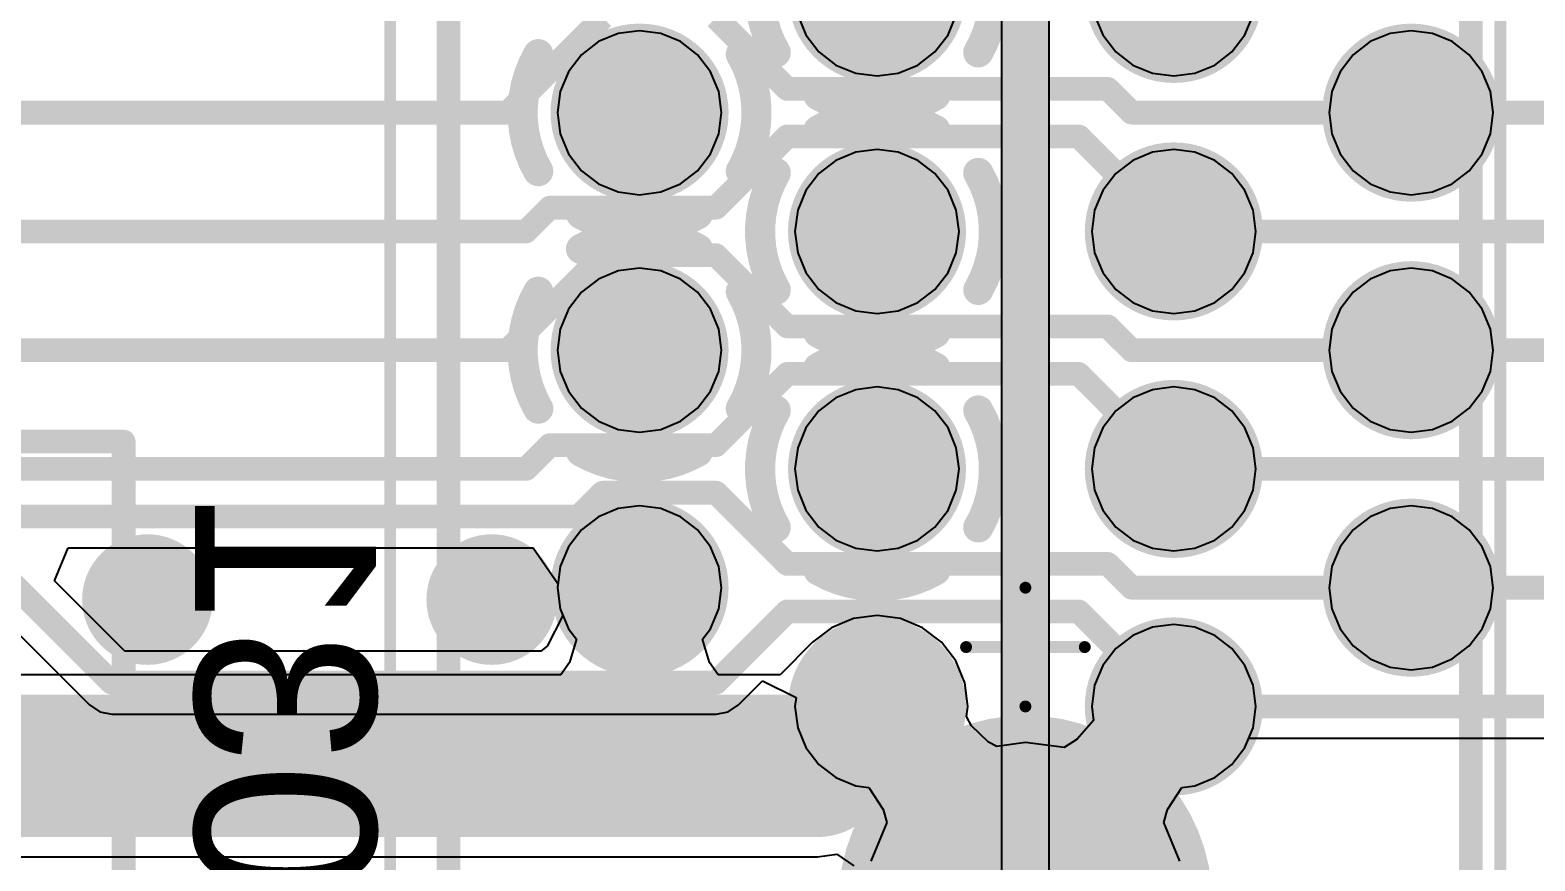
# Model space of a CAD drawing. Header units: millimetres. Extents: x 372 to 687, y 380 to 482.
# Drawn here: x 452.61 to 465.29, y 447.2 to 454.2 of the extents above; entities that cross this region are included whole.
import ezdxf

# ---------------------------------------------------------------- set-up
doc = ezdxf.new("R2010")
doc.units = ezdxf.units.MM
for name, color, linetype in [('BottomLayer', 5, 'Continuous'), ('BottomOverlay', 54, 'Continuous'), ('BottomSolder', 6, 'Continuous'), ('InternalPlane1', 76, 'Continuous'), ('InternalPlane2', 16, 'Continuous'), ('Mechanical13', 56, 'Continuous'), ('Mechanical15', 56, 'Continuous'), ('MultiLayer', 9, 'Continuous'), ('PadHoleLayer', 156, 'Continuous'), ('TopLayer', 1, 'Continuous'), ('TopSolder', 216, 'Continuous'), ('ViaHoleLayer', 16, 'Continuous')]:
    doc.layers.add(name, color=color, linetype=linetype)

# ---------------------------------------------------------------- blocks, each defined once
blk = doc.blocks.new('PCI_E_______36P_342')
at = {"layer": 'BottomLayer'}
for points, const_width in [([(-4.762, 3.245, 1), (-4.237, 3.245, 1)], 0.525), ([(-2.762, 3.245, 1), (-2.237, 3.245, 1)], 0.525), ([(-0.762, 3.245, 1), (-0.237, 3.245, 1)], 0.525), ([(-5.762, 1.245, 1), (-5.237, 1.245, 1)], 0.525), ([(-3.762, 1.245, 1), (-3.237, 1.245, 1)], 0.525), ([(-1.762, 1.245, 1), (-1.237, 1.245, 1)], 0.525), ([(0.238, 1.245, 1), (0.763, 1.245, 1)], 0.525), ([(1.638, -0.005, 1), (2.663, -0.005, 1)], 1.025), ([(-5.762, -1.255, 1), (-5.237, -1.255, 1)], 0.525), ([(-3.762, -1.255, 1), (-3.237, -1.255, 1)], 0.525), ([(-1.762, -1.255, 1), (-1.237, -1.255, 1)], 0.525), ([(0.238, -1.255, 1), (0.763, -1.255, 1)], 0.525), ([(-4.762, -3.255, 1), (-4.237, -3.255, 1)], 0.525), ([(-2.762, -3.255, 1), (-2.237, -3.255, 1)], 0.525), ([(-0.762, -3.255, 1), (-0.237, -3.255, 1)], 0.525)]:
    blk.add_lwpolyline(points, format="xyb", close=True, dxfattribs=dict(at, const_width=const_width))
at = {"layer": 'BottomSolder'}
for points, const_width in [([(-4.813, 3.245, 1), (-4.186, 3.245, 1)], 0.627), ([(-2.813, 3.245, 1), (-2.186, 3.245, 1)], 0.627), ([(-0.813, 3.245, 1), (-0.186, 3.245, 1)], 0.627), ([(-5.813, 1.245, 1), (-5.186, 1.245, 1)], 0.627), ([(-3.813, 1.245, 1), (-3.186, 1.245, 1)], 0.627), ([(-1.813, 1.245, 1), (-1.186, 1.245, 1)], 0.627), ([(0.187, 1.245, 1), (0.814, 1.245, 1)], 0.627), ([(1.587, -0.005, 1), (2.714, -0.005, 1)], 1.127), ([(-5.813, -1.255, 1), (-5.186, -1.255, 1)], 0.627), ([(-3.813, -1.255, 1), (-3.186, -1.255, 1)], 0.627), ([(-1.813, -1.255, 1), (-1.186, -1.255, 1)], 0.627), ([(0.187, -1.255, 1), (0.814, -1.255, 1)], 0.627), ([(-4.813, -3.255, 1), (-4.186, -3.255, 1)], 0.627), ([(-2.813, -3.255, 1), (-2.186, -3.255, 1)], 0.627), ([(-0.813, -3.255, 1), (-0.186, -3.255, 1)], 0.627)]:
    blk.add_lwpolyline(points, format="xyb", close=True, dxfattribs=dict(at, const_width=const_width))
at = {"layer": 'InternalPlane1'}
for points, const_width in [([(-4.875, 3.245, 1), (-4.125, 3.245, 1)], 0.75), ([(-2.875, 3.245, 1), (-2.125, 3.245, 1)], 0.75), ([(-0.875, 3.245, 1), (-0.125, 3.245, 1)], 0.75), ([(-5.875, 1.245, 1), (-5.125, 1.245, 1)], 0.75), ([(-3.875, 1.245, 1), (-3.125, 1.245, 1)], 0.75), ([(-1.875, 1.245, 1), (-1.125, 1.245, 1)], 0.75), ([(0.125, 1.245, 1), (0.875, 1.245, 1)], 0.75), ([(1.363, -0.005, 1), (2.938, -0.005, 1)], 1.575), ([(-5.071, -0.402, 1), (-4.944, -0.402, 1)], 0.127), ([(-4.056, -0.402, 1), (-3.929, -0.402, 1)], 0.127), ([(-3.071, -0.402, 1), (-2.944, -0.402, 1)], 0.127), ([(-2.056, -0.402, 1), (-1.929, -0.402, 1)], 0.127), ([(-1.071, -0.402, 1), (-0.944, -0.402, 1)], 0.127), ([(0.125, -1.255, 1), (0.875, -1.255, 1)], 0.75), ([(-4.71, -0.763, 1), (-4.583, -0.763, 1)], 0.127), ([(-4.416, -0.763, 1), (-4.289, -0.763, 1)], 0.127), ([(-2.71, -0.763, 1), (-2.583, -0.763, 1)], 0.127), ([(-2.416, -0.763, 1), (-2.289, -0.763, 1)], 0.127), ([(-0.71, -0.763, 1), (-0.583, -0.763, 1)], 0.127), ([(-4.71, -1.748, 1), (-4.583, -1.748, 1)], 0.127), ([(-4.416, -1.748, 1), (-4.289, -1.748, 1)], 0.127), ([(-2.71, -1.748, 1), (-2.583, -1.748, 1)], 0.127), ([(-2.416, -1.748, 1), (-2.289, -1.748, 1)], 0.127), ([(-0.71, -1.748, 1), (-0.583, -1.748, 1)], 0.127), ([(-5.071, -2.108, 1), (-4.944, -2.108, 1)], 0.127), ([(-4.056, -2.108, 1), (-3.929, -2.108, 1)], 0.127), ([(-3.071, -2.108, 1), (-2.944, -2.108, 1)], 0.127), ([(-2.056, -2.108, 1), (-1.929, -2.108, 1)], 0.127), ([(-1.071, -2.108, 1), (-0.944, -2.108, 1)], 0.127), ([(-5.056, -2.402, 1), (-4.929, -2.402, 1)], 0.127), ([(-4.071, -2.402, 1), (-3.944, -2.402, 1)], 0.127), ([(-3.056, -2.402, 1), (-2.929, -2.402, 1)], 0.127), ([(-2.071, -2.402, 1), (-1.944, -2.402, 1)], 0.127), ([(-0.875, -3.255, 1), (-0.125, -3.255, 1)], 0.75), ([(-3.71, -2.763, 1), (-3.583, -2.763, 1)], 0.127), ([(-3.416, -2.763, 1), (-3.289, -2.763, 1)], 0.127), ([(-1.71, -2.763, 1), (-1.583, -2.763, 1)], 0.127), ([(-3.71, -3.748, 1), (-3.583, -3.748, 1)], 0.127), ([(-3.416, -3.748, 1), (-3.289, -3.748, 1)], 0.127), ([(-1.71, -3.748, 1), (-1.583, -3.748, 1)], 0.127), ([(-5.056, -4.108, 1), (-4.929, -4.108, 1)], 0.127), ([(-4.071, -4.108, 1), (-3.944, -4.108, 1)], 0.127), ([(-3.056, -4.108, 1), (-2.929, -4.108, 1)], 0.127), ([(-2.071, -4.108, 1), (-1.944, -4.108, 1)], 0.127)]:
    blk.add_lwpolyline(points, format="xyb", close=True, dxfattribs=dict(at, const_width=const_width))
at = {"layer": 'InternalPlane1', "const_width": 0.254}
for points in [[(-5.992, -0.402, -0.267949), (-5.007, -0.402)], [(-3.992, -0.402, -0.267949), (-3.007, -0.402)], [(-1.992, -0.402, -0.267949), (-1.007, -0.402)], [(-4.646, -0.763, -0.267949), (-4.646, -1.748)], [(-4.353, -1.748, -0.267949), (-4.353, -0.763)], [(-2.646, -0.763, -0.267949), (-2.646, -1.748)], [(-2.353, -1.748, -0.267949), (-2.353, -0.763)], [(-0.646, -0.763, -0.267949), (-0.646, -1.748)], [(-5.007, -2.108, -0.267949), (-5.992, -2.108)], [(-3.007, -2.108, -0.267949), (-3.992, -2.108)], [(-1.007, -2.108, -0.267949), (-1.992, -2.108)], [(-4.992, -2.402, -0.267949), (-4.007, -2.402)], [(-2.992, -2.402, -0.267949), (-2.007, -2.402)], [(-3.646, -2.763, -0.267949), (-3.646, -3.748)], [(-3.353, -3.748, -0.267949), (-3.353, -2.763)], [(-1.646, -2.763, -0.267949), (-1.646, -3.748)], [(-4.007, -4.108, -0.267949), (-4.992, -4.108)], [(-2.007, -4.108, -0.267949), (-2.992, -4.108)]]:
    blk.add_lwpolyline(points, format="xyb", dxfattribs=at)
at = {"layer": 'InternalPlane2'}
for points, const_width in [([(-4.875, 3.245, 1), (-4.125, 3.245, 1)], 0.75), ([(-2.875, 3.245, 1), (-2.125, 3.245, 1)], 0.75), ([(-0.875, 3.245, 1), (-0.125, 3.245, 1)], 0.75), ([(-5.875, 1.245, 1), (-5.125, 1.245, 1)], 0.75), ([(-3.875, 1.245, 1), (-3.125, 1.245, 1)], 0.75), ([(-1.875, 1.245, 1), (-1.125, 1.245, 1)], 0.75), ([(0.125, 1.245, 1), (0.875, 1.245, 1)], 0.75), ([(1.363, -0.005, 1), (2.938, -0.005, 1)], 1.575), ([(-5.875, -1.255, 1), (-5.125, -1.255, 1)], 0.75), ([(-3.875, -1.255, 1), (-3.125, -1.255, 1)], 0.75), ([(-1.875, -1.255, 1), (-1.125, -1.255, 1)], 0.75), ([(0.125, -1.255, 1), (0.875, -1.255, 1)], 0.75), ([(-4.875, -3.255, 1), (-4.125, -3.255, 1)], 0.75), ([(-2.875, -3.255, 1), (-2.125, -3.255, 1)], 0.75), ([(-0.875, -3.255, 1), (-0.125, -3.255, 1)], 0.75)]:
    blk.add_lwpolyline(points, format="xyb", close=True, dxfattribs=dict(at, const_width=const_width))
at = {"layer": 'Mechanical13', "const_width": 0.2}
for points in [[(12.5, 3.747), (-12.5, 3.747)], [(12.5, -4.864), (-12.5, -4.864)]]:
    blk.add_lwpolyline(points, dxfattribs=at)
at = {"layer": 'Mechanical15', "const_width": 0.1}
for points in [[(12.875, 3.995), (-12.6, 3.995)], [(0, -0.505), (0, 0.495)], [(0.5, -0.005), (-0.5, -0.005)], [(12.875, -5.355), (-12.6, -5.355)]]:
    blk.add_lwpolyline(points, dxfattribs=at)
at = {"layer": 'Mechanical15', "const_width": 0.05}
for points in [[(-0.025, 0.495, 1), (0.025, 0.495, 1)], [(-0.525, -0.005, 1), (-0.475, -0.005, 1)], [(0.475, -0.005, 1), (0.525, -0.005, 1)], [(-0.025, -0.505, 1), (0.025, -0.505, 1)]]:
    blk.add_lwpolyline(points, format="xyb", close=True, dxfattribs=at)
at = {"layer": 'MultiLayer'}
for points, const_width in [([(-4.762, 3.245, 1), (-4.237, 3.245, 1)], 0.525), ([(-2.762, 3.245, 1), (-2.237, 3.245, 1)], 0.525), ([(-0.762, 3.245, 1), (-0.237, 3.245, 1)], 0.525), ([(-5.762, 1.245, 1), (-5.237, 1.245, 1)], 0.525), ([(-3.762, 1.245, 1), (-3.237, 1.245, 1)], 0.525), ([(-1.762, 1.245, 1), (-1.237, 1.245, 1)], 0.525), ([(0.238, 1.245, 1), (0.763, 1.245, 1)], 0.525), ([(1.638, -0.005, 1), (2.663, -0.005, 1)], 1.025), ([(-5.762, -1.255, 1), (-5.237, -1.255, 1)], 0.525), ([(-3.762, -1.255, 1), (-3.237, -1.255, 1)], 0.525), ([(-1.762, -1.255, 1), (-1.237, -1.255, 1)], 0.525), ([(0.238, -1.255, 1), (0.763, -1.255, 1)], 0.525), ([(-4.762, -3.255, 1), (-4.237, -3.255, 1)], 0.525), ([(-2.762, -3.255, 1), (-2.237, -3.255, 1)], 0.525), ([(-0.762, -3.255, 1), (-0.237, -3.255, 1)], 0.525)]:
    blk.add_lwpolyline(points, format="xyb", close=True, dxfattribs=dict(at, const_width=const_width))
at = {"layer": 'PadHoleLayer'}
for points, const_width in [([(-4.675, 3.245, 1), (-4.325, 3.245, 1)], 0.35), ([(-2.675, 3.245, 1), (-2.325, 3.245, 1)], 0.35), ([(-0.675, 3.245, 1), (-0.325, 3.245, 1)], 0.35), ([(-5.675, 1.245, 1), (-5.325, 1.245, 1)], 0.35), ([(-3.675, 1.245, 1), (-3.325, 1.245, 1)], 0.35), ([(-1.675, 1.245, 1), (-1.325, 1.245, 1)], 0.35), ([(0.325, 1.245, 1), (0.675, 1.245, 1)], 0.35), ([(1.563, -0.005, 1), (2.738, -0.005, 1)], 1.175), ([(-5.675, -1.255, 1), (-5.325, -1.255, 1)], 0.35), ([(-3.675, -1.255, 1), (-3.325, -1.255, 1)], 0.35), ([(-1.675, -1.255, 1), (-1.325, -1.255, 1)], 0.35), ([(0.325, -1.255, 1), (0.675, -1.255, 1)], 0.35), ([(-4.675, -3.255, 1), (-4.325, -3.255, 1)], 0.35), ([(-2.675, -3.255, 1), (-2.325, -3.255, 1)], 0.35), ([(-0.675, -3.255, 1), (-0.325, -3.255, 1)], 0.35)]:
    blk.add_lwpolyline(points, format="xyb", close=True, dxfattribs=dict(at, const_width=const_width))
at = {"layer": 'TopLayer'}
for points, const_width in [([(-4.762, 3.245, 1), (-4.237, 3.245, 1)], 0.525), ([(-2.762, 3.245, 1), (-2.237, 3.245, 1)], 0.525), ([(-0.762, 3.245, 1), (-0.237, 3.245, 1)], 0.525), ([(-5.762, 1.245, 1), (-5.237, 1.245, 1)], 0.525), ([(-3.762, 1.245, 1), (-3.237, 1.245, 1)], 0.525), ([(-1.762, 1.245, 1), (-1.237, 1.245, 1)], 0.525), ([(0.238, 1.245, 1), (0.763, 1.245, 1)], 0.525), ([(1.638, -0.005, 1), (2.663, -0.005, 1)], 1.025), ([(-5.762, -1.255, 1), (-5.237, -1.255, 1)], 0.525), ([(-3.762, -1.255, 1), (-3.237, -1.255, 1)], 0.525), ([(-1.762, -1.255, 1), (-1.237, -1.255, 1)], 0.525), ([(0.238, -1.255, 1), (0.763, -1.255, 1)], 0.525), ([(-4.762, -3.255, 1), (-4.237, -3.255, 1)], 0.525), ([(-2.762, -3.255, 1), (-2.237, -3.255, 1)], 0.525), ([(-0.762, -3.255, 1), (-0.237, -3.255, 1)], 0.525)]:
    blk.add_lwpolyline(points, format="xyb", close=True, dxfattribs=dict(at, const_width=const_width))
at = {"layer": 'TopSolder'}
for points, const_width in [([(-4.813, 3.245, 1), (-4.186, 3.245, 1)], 0.627), ([(-2.813, 3.245, 1), (-2.186, 3.245, 1)], 0.627), ([(-0.813, 3.245, 1), (-0.186, 3.245, 1)], 0.627), ([(-5.813, 1.245, 1), (-5.186, 1.245, 1)], 0.627), ([(-3.813, 1.245, 1), (-3.186, 1.245, 1)], 0.627), ([(-1.813, 1.245, 1), (-1.186, 1.245, 1)], 0.627), ([(0.187, 1.245, 1), (0.814, 1.245, 1)], 0.627), ([(1.587, -0.005, 1), (2.714, -0.005, 1)], 1.127), ([(-5.813, -1.255, 1), (-5.186, -1.255, 1)], 0.627), ([(-3.813, -1.255, 1), (-3.186, -1.255, 1)], 0.627), ([(-1.813, -1.255, 1), (-1.186, -1.255, 1)], 0.627), ([(0.187, -1.255, 1), (0.814, -1.255, 1)], 0.627), ([(-4.813, -3.255, 1), (-4.186, -3.255, 1)], 0.627), ([(-2.813, -3.255, 1), (-2.186, -3.255, 1)], 0.627), ([(-0.813, -3.255, 1), (-0.186, -3.255, 1)], 0.627)]:
    blk.add_lwpolyline(points, format="xyb", close=True, dxfattribs=dict(at, const_width=const_width))
blk = doc.blocks.new('JST_2P_B_410')
at = {"layer": 'BottomLayer', "const_width": 0.9}
blk.add_lwpolyline([(-0.45, -1.27, 1), (0.45, -1.27, 1)], format="xyb", close=True, dxfattribs=at)
at = {"layer": 'BottomLayer'}
blk.add_solid([(-0.9, 0.37), (0.9, 0.37), (-0.9, 2.17), (0.9, 2.17)], dxfattribs=at)
at = {"layer": 'BottomSolder', "const_width": 1.002}
blk.add_lwpolyline([(-0.501, -1.27, 1), (0.501, -1.27, 1)], format="xyb", close=True, dxfattribs=at)
at = {"layer": 'BottomSolder'}
blk.add_solid([(-1.002, 0.268), (1.002, 0.268), (-1.002, 2.272), (1.002, 2.272)], dxfattribs=at)
at = {"layer": 'InternalPlane1', "const_width": 0.8}
for points in [[(-0.4, 1.27, 1), (0.4, 1.27, 1)], [(-0.4, -1.27, 1), (0.4, -1.27, 1)]]:
    blk.add_lwpolyline(points, format="xyb", close=True, dxfattribs=at)
at = {"layer": 'InternalPlane2', "const_width": 0.8}
for points in [[(-0.4, 1.27, 1), (0.4, 1.27, 1)], [(-0.4, -1.27, 1), (0.4, -1.27, 1)]]:
    blk.add_lwpolyline(points, format="xyb", close=True, dxfattribs=at)
at = {"layer": 'Mechanical15', "const_width": 0.2}
for points in [[(-2.4, 3.73), (-2.4, -3.73)], [(3.4, 3.73), (-2.4, 3.73)], [(3.4, 3.73), (3.4, -3.73)], [(0, 0.5), (0, -0.5)], [(0.5, 0), (-0.5, 0)], [(3.4, -3.73), (-2.4, -3.73)]]:
    blk.add_lwpolyline(points, dxfattribs=at)
at = {"layer": 'Mechanical15', "const_width": 0.1}
for points in [[(-2.45, 3.73, 1), (-2.35, 3.73, 1)], [(-2.45, 3.73, 1), (-2.35, 3.73, 1)], [(3.35, 3.73, 1), (3.45, 3.73, 1)], [(3.35, 3.73, 1), (3.45, 3.73, 1)], [(-0.05, 0.5, 1), (0.05, 0.5, 1)], [(-0.55, 0, 1), (-0.45, 0, 1)], [(0.45, 0, 1), (0.55, 0, 1)], [(-0.05, -0.5, 1), (0.05, -0.5, 1)], [(-2.45, -3.73, 1), (-2.35, -3.73, 1)], [(-2.45, -3.73, 1), (-2.35, -3.73, 1)], [(3.35, -3.73, 1), (3.45, -3.73, 1)], [(3.35, -3.73, 1), (3.45, -3.73, 1)]]:
    blk.add_lwpolyline(points, format="xyb", close=True, dxfattribs=at)
at = {"layer": 'MultiLayer', "const_width": 0.9}
blk.add_lwpolyline([(-0.45, -1.27, 1), (0.45, -1.27, 1)], format="xyb", close=True, dxfattribs=at)
at = {"layer": 'MultiLayer'}
blk.add_solid([(-0.9, 0.37), (0.9, 0.37), (-0.9, 2.17), (0.9, 2.17)], dxfattribs=at)
at = {"layer": 'PadHoleLayer', "const_width": 0.4}
for points in [[(-0.2, 1.27, 1), (0.2, 1.27, 1)], [(-0.2, -1.27, 1), (0.2, -1.27, 1)]]:
    blk.add_lwpolyline(points, format="xyb", close=True, dxfattribs=at)
at = {"layer": 'TopLayer', "const_width": 0.9}
blk.add_lwpolyline([(-0.45, -1.27, 1), (0.45, -1.27, 1)], format="xyb", close=True, dxfattribs=at)
at = {"layer": 'TopLayer'}
blk.add_solid([(-0.9, 0.37), (0.9, 0.37), (-0.9, 2.17), (0.9, 2.17)], dxfattribs=at)
at = {"layer": 'TopSolder', "const_width": 1.002}
blk.add_lwpolyline([(-0.501, -1.27, 1), (0.501, -1.27, 1)], format="xyb", close=True, dxfattribs=at)
at = {"layer": 'TopSolder'}
blk.add_solid([(-1.002, 0.268), (1.002, 0.268), (-1.002, 2.272), (1.002, 2.272)], dxfattribs=at)

msp = doc.modelspace()

# ---------------------------------------------------------------- linework, layer by layer
at = {"layer": 'BottomLayer'}
for p, q in [((452.817, 449.558), (452.932, 449.835)), ((452.932, 449.835), (456.848, 449.835)), ((456.848, 449.835), (457.058, 449.535)), ((452.19, 449.435), (453.113, 448.513)), ((453.41, 448.965), (452.817, 449.558)), ((457.058, 449.535), (457.054, 449.5)), ((457.054, 449.5), (457.077, 449.321)), ((457.077, 449.321), (457.1, 449.265)), ((457.1, 449.265), (456.966, 449.008)), ((456.913, 448.965), (453.41, 448.965)), ((456.966, 449.008), (456.913, 448.965)), ((458.577, 448.513), (458.78, 448.715)), ((458.78, 448.715), (459.064, 448.575)), ((459.064, 448.575), (459.054, 448.5)), ((453.113, 448.513), (453.113, 448.513)), ((453.113, 448.513), (453.199, 448.455)), ((453.199, 448.455), (453.3, 448.435)), ((453.3, 448.435), (458.389, 448.435)), ((458.389, 448.435), (458.491, 448.455)), ((458.491, 448.455), (458.577, 448.513)), ((459.054, 448.5), (459.077, 448.321)), ((459.077, 448.321), (459.146, 448.154)), ((462.843, 448.154), (462.876, 448.234)), ((462.876, 448.234), (467.624, 448.234)), ((459.146, 448.154), (459.256, 448.011)), ((462.733, 448.011), (462.843, 448.154)), ((459.256, 448.011), (459.399, 447.901)), ((462.59, 447.901), (462.733, 448.011)), ((459.399, 447.901), (459.566, 447.832)), ((459.566, 447.832), (459.677, 447.818)), ((459.677, 447.818), (459.797, 447.631)), ((462.193, 447.631), (462.313, 447.818)), ((462.313, 447.818), (462.423, 447.832)), ((462.423, 447.832), (462.59, 447.901)), ((459.797, 447.631), (459.829, 447.523)), ((462.161, 447.523), (462.193, 447.631)), ((459.829, 447.523), (459.694, 447.198)), ((462.295, 447.198), (462.161, 447.523))]:
    msp.add_line(p, q, dxfattribs=at)
at = {"layer": 'BottomLayer', "const_width": 0.2}
for points in [[(456.634, 453.5), (457.435, 454.3)], [(458.389, 454.3), (458.989, 453.7)], [(458.989, 453.7), (461.689, 453.7)], [(461.689, 453.7), (461.89, 453.5)], [(434.245, 453.5), (456.634, 453.5)], [(461.89, 453.5), (464.245, 453.5)], [(464.245, 453.5), (467.4, 453.5)], [(458.389, 452.7), (458.989, 453.3)], [(458.989, 453.3), (461.444, 453.3)], [(461.444, 453.3), (462.245, 452.5)], [(456.789, 452.5), (456.989, 452.7)], [(456.989, 452.7), (458.389, 452.7)], [(432.245, 452.5), (456.789, 452.5)], [(462.245, 452.5), (467.7, 452.5)], [(456.634, 451.5), (457.435, 452.3)], [(457.435, 452.3), (458.389, 452.3)], [(458.389, 452.3), (458.989, 451.7)], [(458.989, 451.7), (461.689, 451.7)], [(461.689, 451.7), (461.89, 451.5)], [(434.245, 451.5), (456.634, 451.5)], [(461.89, 451.5), (464.245, 451.5)], [(464.245, 451.5), (467.9, 451.5)], [(458.389, 450.7), (458.989, 451.3)], [(458.989, 451.3), (461.444, 451.3)], [(461.444, 451.3), (462.245, 450.5)], [(456.789, 450.5), (456.989, 450.7)], [(456.989, 450.7), (458.389, 450.7)], [(432.245, 450.5), (456.789, 450.5)], [(462.245, 450.5), (468.2, 450.5)], [(457.235, 450.1), (457.435, 450.3)], [(457.435, 450.3), (458.389, 450.3)], [(458.389, 450.3), (458.989, 449.7)], [(448.6, 450.1), (457.235, 450.1)], [(452.3, 449.7), (453.3, 448.7)], [(458.989, 449.7), (461.689, 449.7)], [(461.689, 449.7), (461.89, 449.5)], [(461.89, 449.5), (464.245, 449.5)], [(464.245, 449.5), (468.5, 449.5)], [(458.389, 448.7), (458.989, 449.3)], [(458.989, 449.3), (461.444, 449.3)], [(461.444, 449.3), (462.245, 448.5)], [(453.3, 448.7), (458.389, 448.7)], [(462.245, 448.5), (468.9, 448.5)]]:
    msp.add_lwpolyline(points, dxfattribs=at)
at = {"layer": 'BottomLayer'}
for points, const_width in [([(458.939, 453.7, 1), (459.039, 453.7, 1)], 0.1), ([(458.939, 453.7, 1), (459.039, 453.7, 1)], 0.1), ([(461.639, 453.7, 1), (461.739, 453.7, 1)], 0.1), ([(461.639, 453.7, 1), (461.739, 453.7, 1)], 0.1), ([(456.584, 453.5, 1), (456.684, 453.5, 1)], 0.1), ([(456.584, 453.5, 1), (456.684, 453.5, 1)], 0.1), ([(461.84, 453.5, 1), (461.94, 453.5, 1)], 0.1), ([(461.84, 453.5, 1), (461.94, 453.5, 1)], 0.1), ([(464.195, 453.5, 1), (464.295, 453.5, 1)], 0.1), ([(464.195, 453.5, 1), (464.295, 453.5, 1)], 0.1), ([(458.939, 453.3, 1), (459.039, 453.3, 1)], 0.1), ([(458.939, 453.3, 1), (459.039, 453.3, 1)], 0.1), ([(461.394, 453.3, 1), (461.494, 453.3, 1)], 0.1), ([(461.394, 453.3, 1), (461.494, 453.3, 1)], 0.1), ([(456.939, 452.7, 1), (457.039, 452.7, 1)], 0.1), ([(456.939, 452.7, 1), (457.039, 452.7, 1)], 0.1), ([(458.339, 452.7, 1), (458.439, 452.7, 1)], 0.1), ([(458.339, 452.7, 1), (458.439, 452.7, 1)], 0.1), ([(456.739, 452.5, 1), (456.839, 452.5, 1)], 0.1), ([(456.739, 452.5, 1), (456.839, 452.5, 1)], 0.1), ([(462.195, 452.5, 1), (462.295, 452.5, 1)], 0.1), ([(462.195, 452.5, 1), (462.295, 452.5, 1)], 0.1), ([(457.385, 452.3, 1), (457.485, 452.3, 1)], 0.1), ([(457.385, 452.3, 1), (457.485, 452.3, 1)], 0.1), ([(458.339, 452.3, 1), (458.439, 452.3, 1)], 0.1), ([(458.339, 452.3, 1), (458.439, 452.3, 1)], 0.1), ([(458.939, 451.7, 1), (459.039, 451.7, 1)], 0.1), ([(458.939, 451.7, 1), (459.039, 451.7, 1)], 0.1), ([(461.639, 451.7, 1), (461.739, 451.7, 1)], 0.1), ([(461.639, 451.7, 1), (461.739, 451.7, 1)], 0.1), ([(456.584, 451.5, 1), (456.684, 451.5, 1)], 0.1), ([(456.584, 451.5, 1), (456.684, 451.5, 1)], 0.1), ([(461.84, 451.5, 1), (461.94, 451.5, 1)], 0.1), ([(461.84, 451.5, 1), (461.94, 451.5, 1)], 0.1), ([(464.195, 451.5, 1), (464.295, 451.5, 1)], 0.1), ([(464.195, 451.5, 1), (464.295, 451.5, 1)], 0.1), ([(458.939, 451.3, 1), (459.039, 451.3, 1)], 0.1), ([(458.939, 451.3, 1), (459.039, 451.3, 1)], 0.1), ([(461.394, 451.3, 1), (461.494, 451.3, 1)], 0.1), ([(461.394, 451.3, 1), (461.494, 451.3, 1)], 0.1), ([(456.939, 450.7, 1), (457.039, 450.7, 1)], 0.1), ([(456.939, 450.7, 1), (457.039, 450.7, 1)], 0.1), ([(458.339, 450.7, 1), (458.439, 450.7, 1)], 0.1), ([(458.339, 450.7, 1), (458.439, 450.7, 1)], 0.1), ([(456.739, 450.5, 1), (456.839, 450.5, 1)], 0.1), ([(456.739, 450.5, 1), (456.839, 450.5, 1)], 0.1), ([(462.195, 450.5, 1), (462.295, 450.5, 1)], 0.1), ([(462.195, 450.5, 1), (462.295, 450.5, 1)], 0.1), ([(457.385, 450.3, 1), (457.485, 450.3, 1)], 0.1), ([(457.385, 450.3, 1), (457.485, 450.3, 1)], 0.1), ([(458.339, 450.3, 1), (458.439, 450.3, 1)], 0.1), ([(458.339, 450.3, 1), (458.439, 450.3, 1)], 0.1), ([(457.185, 450.1, 1), (457.285, 450.1, 1)], 0.1), ([(457.185, 450.1, 1), (457.285, 450.1, 1)], 0.1), ([(453.45, 449.4, 1), (453.75, 449.4, 1)], 0.3), ([(456.35, 449.4, 1), (456.65, 449.4, 1)], 0.3), ([(458.939, 449.7, 1), (459.039, 449.7, 1)], 0.1), ([(458.939, 449.7, 1), (459.039, 449.7, 1)], 0.1), ([(461.639, 449.7, 1), (461.739, 449.7, 1)], 0.1), ([(461.639, 449.7, 1), (461.739, 449.7, 1)], 0.1), ([(461.84, 449.5, 1), (461.94, 449.5, 1)], 0.1), ([(461.84, 449.5, 1), (461.94, 449.5, 1)], 0.1), ([(464.195, 449.5, 1), (464.295, 449.5, 1)], 0.1), ([(464.195, 449.5, 1), (464.295, 449.5, 1)], 0.1), ([(458.939, 449.3, 1), (459.039, 449.3, 1)], 0.1), ([(458.939, 449.3, 1), (459.039, 449.3, 1)], 0.1), ([(461.394, 449.3, 1), (461.494, 449.3, 1)], 0.1), ([(461.394, 449.3, 1), (461.494, 449.3, 1)], 0.1), ([(453.25, 448.7, 1), (453.35, 448.7, 1)], 0.1), ([(453.25, 448.7, 1), (453.35, 448.7, 1)], 0.1), ([(458.339, 448.7, 1), (458.439, 448.7, 1)], 0.1), ([(458.339, 448.7, 1), (458.439, 448.7, 1)], 0.1), ([(462.195, 448.5, 1), (462.295, 448.5, 1)], 0.1), ([(462.195, 448.5, 1), (462.295, 448.5, 1)], 0.1)]:
    msp.add_lwpolyline(points, format="xyb", close=True, dxfattribs=dict(at, const_width=const_width))
at = {"layer": 'InternalPlane1'}
for p, q in [((460.793, 464.7), (460.793, 447.051)), ((461.196, 446.85), (461.196, 464.7))]:
    msp.add_line(p, q, dxfattribs=at)
at = {"layer": 'InternalPlane1', "const_width": 0.4}
msp.add_lwpolyline([(460.995, 446.85), (460.995, 464.7)], dxfattribs=at)
at = {"layer": 'InternalPlane1', "const_width": 0.55}
for points in [[(453.325, 449.4, 1), (453.875, 449.4, 1)], [(456.225, 449.4, 1), (456.775, 449.4, 1)]]:
    msp.add_lwpolyline(points, format="xyb", close=True, dxfattribs=at)
at = {"layer": 'InternalPlane2', "const_width": 0.55}
for points in [[(453.325, 449.4, 1), (453.875, 449.4, 1)], [(456.225, 449.4, 1), (456.775, 449.4, 1)]]:
    msp.add_lwpolyline(points, format="xyb", close=True, dxfattribs=at)
at = {"layer": 'MultiLayer', "const_width": 0.3}
for points in [[(453.45, 449.4, 1), (453.75, 449.4, 1)], [(456.35, 449.4, 1), (456.65, 449.4, 1)]]:
    msp.add_lwpolyline(points, format="xyb", close=True, dxfattribs=at)
at = {"layer": 'TopLayer'}
for p, q in [((459.077, 454.321), (459.146, 454.154)), ((460.343, 454.154), (460.412, 454.321)), ((461.577, 454.321), (461.646, 454.154)), ((462.843, 454.154), (462.912, 454.321)), ((457.566, 454.167), (457.399, 454.098)), ((457.745, 454.19), (457.566, 454.167)), ((457.923, 454.167), (457.745, 454.19)), ((458.09, 454.098), (457.923, 454.167)), ((459.146, 454.154), (459.256, 454.011)), ((460.233, 454.011), (460.343, 454.154)), ((461.646, 454.154), (461.756, 454.011)), ((462.733, 454.011), (462.843, 454.154)), ((464.066, 454.167), (463.899, 454.098)), ((464.245, 454.19), (464.066, 454.167)), ((464.423, 454.167), (464.245, 454.19)), ((464.59, 454.098), (464.423, 454.167)), ((457.399, 454.098), (457.256, 453.988)), ((458.233, 453.988), (458.09, 454.098)), ((459.256, 454.011), (459.399, 453.901)), ((460.09, 453.901), (460.233, 454.011)), ((461.756, 454.011), (461.899, 453.901)), ((462.59, 453.901), (462.733, 454.011)), ((463.899, 454.098), (463.756, 453.988)), ((464.733, 453.988), (464.59, 454.098)), ((457.256, 453.988), (457.146, 453.845)), ((458.343, 453.845), (458.233, 453.988)), ((459.399, 453.901), (459.566, 453.832)), ((459.923, 453.832), (460.09, 453.901)), ((461.899, 453.901), (462.066, 453.832)), ((462.423, 453.832), (462.59, 453.901)), ((463.756, 453.988), (463.646, 453.845)), ((464.843, 453.845), (464.733, 453.988)), ((457.146, 453.845), (457.077, 453.678)), ((458.412, 453.678), (458.343, 453.845)), ((459.566, 453.832), (459.745, 453.809)), ((459.745, 453.809), (459.923, 453.832)), ((462.066, 453.832), (462.245, 453.809)), ((462.245, 453.809), (462.423, 453.832)), ((463.646, 453.845), (463.577, 453.678)), ((464.912, 453.678), (464.843, 453.845)), ((457.077, 453.678), (457.054, 453.5)), ((458.436, 453.5), (458.412, 453.678)), ((463.577, 453.678), (463.554, 453.5)), ((464.936, 453.5), (464.912, 453.678)), ((457.054, 453.5), (457.077, 453.321)), ((458.412, 453.321), (458.436, 453.5)), ((463.554, 453.5), (463.577, 453.321)), ((464.912, 453.321), (464.936, 453.5)), ((457.077, 453.321), (457.146, 453.154)), ((458.343, 453.154), (458.412, 453.321)), ((463.577, 453.321), (463.646, 453.154)), ((464.843, 453.154), (464.912, 453.321)), ((457.146, 453.154), (457.256, 453.011)), ((458.233, 453.011), (458.343, 453.154)), ((459.566, 453.167), (459.399, 453.098)), ((459.745, 453.19), (459.566, 453.167)), ((459.923, 453.167), (459.745, 453.19)), ((460.09, 453.098), (459.923, 453.167)), ((462.066, 453.167), (461.899, 453.098)), ((462.245, 453.19), (462.066, 453.167)), ((462.423, 453.167), (462.245, 453.19)), ((462.59, 453.098), (462.423, 453.167)), ((463.646, 453.154), (463.756, 453.011)), ((464.733, 453.011), (464.843, 453.154)), ((457.256, 453.011), (457.399, 452.901)), ((458.09, 452.901), (458.233, 453.011)), ((459.256, 452.988), (459.146, 452.845)), ((459.399, 453.098), (459.256, 452.988)), ((460.233, 452.988), (460.09, 453.098)), ((460.343, 452.845), (460.233, 452.988)), ((461.756, 452.988), (461.646, 452.845)), ((461.899, 453.098), (461.756, 452.988)), ((462.733, 452.988), (462.59, 453.098)), ((462.843, 452.845), (462.733, 452.988)), ((463.756, 453.011), (463.899, 452.901)), ((464.59, 452.901), (464.733, 453.011)), ((457.399, 452.901), (457.566, 452.832)), ((457.923, 452.832), (458.09, 452.901)), ((463.899, 452.901), (464.066, 452.832)), ((464.423, 452.832), (464.59, 452.901)), ((457.566, 452.832), (457.745, 452.809)), ((457.745, 452.809), (457.923, 452.832)), ((459.146, 452.845), (459.077, 452.678)), ((460.412, 452.678), (460.343, 452.845)), ((461.646, 452.845), (461.577, 452.678)), ((462.912, 452.678), (462.843, 452.845)), ((464.066, 452.832), (464.245, 452.809)), ((464.245, 452.809), (464.423, 452.832)), ((459.077, 452.678), (459.054, 452.5)), ((460.436, 452.5), (460.412, 452.678)), ((461.577, 452.678), (461.554, 452.5)), ((462.936, 452.5), (462.912, 452.678)), ((459.054, 452.5), (459.077, 452.321)), ((460.412, 452.321), (460.436, 452.5)), ((461.554, 452.5), (461.577, 452.321)), ((462.912, 452.321), (462.936, 452.5)), ((459.077, 452.321), (459.146, 452.154)), ((460.343, 452.154), (460.412, 452.321)), ((461.577, 452.321), (461.646, 452.154)), ((462.843, 452.154), (462.912, 452.321)), ((457.399, 452.098), (457.256, 451.988)), ((457.566, 452.167), (457.399, 452.098)), ((457.745, 452.19), (457.566, 452.167)), ((457.923, 452.167), (457.745, 452.19)), ((458.09, 452.098), (457.923, 452.167)), ((458.233, 451.988), (458.09, 452.098)), ((459.146, 452.154), (459.256, 452.011)), ((460.233, 452.011), (460.343, 452.154)), ((461.646, 452.154), (461.756, 452.011)), ((462.733, 452.011), (462.843, 452.154)), ((463.899, 452.098), (463.756, 451.988)), ((464.066, 452.167), (463.899, 452.098)), ((464.245, 452.19), (464.066, 452.167)), ((464.423, 452.167), (464.245, 452.19)), ((464.59, 452.098), (464.423, 452.167)), ((464.733, 451.988), (464.59, 452.098)), ((457.256, 451.988), (457.146, 451.845)), ((458.343, 451.845), (458.233, 451.988)), ((459.256, 452.011), (459.399, 451.901)), ((460.09, 451.901), (460.233, 452.011)), ((461.756, 452.011), (461.899, 451.901)), ((462.59, 451.901), (462.733, 452.011)), ((463.756, 451.988), (463.646, 451.845)), ((464.843, 451.845), (464.733, 451.988)), ((457.146, 451.845), (457.077, 451.678)), ((458.412, 451.678), (458.343, 451.845)), ((459.399, 451.901), (459.566, 451.832)), ((459.923, 451.832), (460.09, 451.901)), ((461.899, 451.901), (462.066, 451.832)), ((462.423, 451.832), (462.59, 451.901)), ((463.646, 451.845), (463.577, 451.678)), ((464.912, 451.678), (464.843, 451.845)), ((459.566, 451.832), (459.745, 451.809)), ((459.745, 451.809), (459.923, 451.832)), ((462.066, 451.832), (462.245, 451.809)), ((462.245, 451.809), (462.423, 451.832)), ((457.077, 451.678), (457.054, 451.5)), ((458.436, 451.5), (458.412, 451.678)), ((463.577, 451.678), (463.554, 451.5)), ((464.936, 451.5), (464.912, 451.678)), ((457.054, 451.5), (457.077, 451.321)), ((458.412, 451.321), (458.436, 451.5)), ((463.554, 451.5), (463.577, 451.321)), ((464.912, 451.321), (464.936, 451.5)), ((457.077, 451.321), (457.146, 451.154)), ((458.343, 451.154), (458.412, 451.321)), ((463.577, 451.321), (463.646, 451.154)), ((464.843, 451.154), (464.912, 451.321)), ((457.146, 451.154), (457.256, 451.011)), ((458.233, 451.011), (458.343, 451.154)), ((459.399, 451.098), (459.256, 450.988)), ((459.566, 451.167), (459.399, 451.098)), ((459.745, 451.19), (459.566, 451.167)), ((459.923, 451.167), (459.745, 451.19)), ((460.09, 451.098), (459.923, 451.167)), ((460.233, 450.988), (460.09, 451.098)), ((461.899, 451.098), (461.756, 450.988)), ((462.066, 451.167), (461.899, 451.098)), ((462.245, 451.19), (462.066, 451.167)), ((462.423, 451.167), (462.245, 451.19)), ((462.59, 451.098), (462.423, 451.167)), ((462.733, 450.988), (462.59, 451.098)), ((463.646, 451.154), (463.756, 451.011)), ((464.733, 451.011), (464.843, 451.154)), ((457.256, 451.011), (457.399, 450.901)), ((458.09, 450.901), (458.233, 451.011)), ((459.256, 450.988), (459.146, 450.845)), ((460.343, 450.845), (460.233, 450.988)), ((461.756, 450.988), (461.646, 450.845)), ((462.843, 450.845), (462.733, 450.988)), ((463.756, 451.011), (463.899, 450.901)), ((464.59, 450.901), (464.733, 451.011)), ((457.399, 450.901), (457.566, 450.832)), ((457.566, 450.832), (457.745, 450.809)), ((457.745, 450.809), (457.923, 450.832)), ((457.923, 450.832), (458.09, 450.901)), ((459.146, 450.845), (459.077, 450.678)), ((460.412, 450.678), (460.343, 450.845)), ((461.646, 450.845), (461.577, 450.678)), ((462.912, 450.678), (462.843, 450.845)), ((463.899, 450.901), (464.066, 450.832)), ((464.066, 450.832), (464.245, 450.809)), ((464.245, 450.809), (464.423, 450.832)), ((464.423, 450.832), (464.59, 450.901)), ((459.077, 450.678), (459.054, 450.5)), ((460.436, 450.5), (460.412, 450.678)), ((461.577, 450.678), (461.554, 450.5)), ((462.936, 450.5), (462.912, 450.678)), ((459.054, 450.5), (459.077, 450.321)), ((460.412, 450.321), (460.436, 450.5)), ((461.554, 450.5), (461.577, 450.321)), ((462.912, 450.321), (462.936, 450.5)), ((459.077, 450.321), (459.146, 450.154)), ((460.343, 450.154), (460.412, 450.321)), ((461.577, 450.321), (461.646, 450.154)), ((462.843, 450.154), (462.912, 450.321)), ((457.399, 450.098), (457.256, 449.988)), ((457.566, 450.167), (457.399, 450.098)), ((457.745, 450.19), (457.566, 450.167)), ((457.923, 450.167), (457.745, 450.19)), ((458.09, 450.098), (457.923, 450.167)), ((458.233, 449.988), (458.09, 450.098)), ((459.146, 450.154), (459.256, 450.011)), ((460.233, 450.011), (460.343, 450.154)), ((461.646, 450.154), (461.756, 450.011)), ((462.733, 450.011), (462.843, 450.154)), ((463.899, 450.098), (463.756, 449.988)), ((464.066, 450.167), (463.899, 450.098)), ((464.245, 450.19), (464.066, 450.167)), ((464.423, 450.167), (464.245, 450.19)), ((464.59, 450.098), (464.423, 450.167)), ((464.733, 449.988), (464.59, 450.098)), ((457.256, 449.988), (457.146, 449.845)), ((458.343, 449.845), (458.233, 449.988)), ((459.256, 450.011), (459.399, 449.901)), ((460.09, 449.901), (460.233, 450.011)), ((461.756, 450.011), (461.899, 449.901)), ((462.59, 449.901), (462.733, 450.011)), ((463.756, 449.988), (463.646, 449.845)), ((464.843, 449.845), (464.733, 449.988)), ((457.146, 449.845), (457.077, 449.678)), ((458.412, 449.678), (458.343, 449.845)), ((459.399, 449.901), (459.566, 449.832)), ((459.566, 449.832), (459.745, 449.809)), ((459.745, 449.809), (459.923, 449.832)), ((459.923, 449.832), (460.09, 449.901)), ((461.899, 449.901), (462.066, 449.832)), ((462.066, 449.832), (462.245, 449.809)), ((462.245, 449.809), (462.423, 449.832)), ((462.423, 449.832), (462.59, 449.901)), ((463.646, 449.845), (463.577, 449.678)), ((464.912, 449.678), (464.843, 449.845)), ((457.077, 449.678), (457.054, 449.5)), ((458.436, 449.5), (458.412, 449.678)), ((463.577, 449.678), (463.554, 449.5)), ((464.936, 449.5), (464.912, 449.678)), ((457.054, 449.5), (457.077, 449.321)), ((458.412, 449.321), (458.436, 449.5)), ((463.554, 449.5), (463.577, 449.321)), ((464.912, 449.321), (464.936, 449.5)), ((457.077, 449.321), (457.146, 449.154)), ((458.343, 449.154), (458.412, 449.321)), ((463.577, 449.321), (463.646, 449.154)), ((464.843, 449.154), (464.912, 449.321)), ((459.546, 449.24), (459.361, 449.163)), ((459.745, 449.266), (459.546, 449.24)), ((459.943, 449.24), (459.745, 449.266)), ((460.128, 449.163), (459.943, 449.24)), ((462.245, 449.19), (462.066, 449.167)), ((462.423, 449.167), (462.245, 449.19)), ((457.146, 449.154), (457.213, 449.067)), ((457.213, 449.067), (457.156, 448.87)), ((458.276, 449.067), (458.343, 449.154)), ((458.334, 448.87), (458.276, 449.067)), ((459.361, 449.163), (459.203, 449.042)), ((460.287, 449.042), (460.128, 449.163)), ((461.899, 449.098), (461.756, 448.988)), ((462.066, 449.167), (461.899, 449.098)), ((462.59, 449.098), (462.423, 449.167)), ((462.733, 448.988), (462.59, 449.098)), ((463.646, 449.154), (463.756, 449.011)), ((464.733, 449.011), (464.843, 449.154)), ((459.203, 449.042), (458.928, 448.767)), ((460.409, 448.883), (460.287, 449.042)), ((461.756, 448.988), (461.646, 448.845)), ((462.843, 448.845), (462.733, 448.988)), ((463.756, 449.011), (463.899, 448.901)), ((464.59, 448.901), (464.733, 449.011)), ((457.156, 448.87), (457.082, 448.767)), ((458.407, 448.767), (458.334, 448.87)), ((460.485, 448.698), (460.409, 448.883)), ((461.646, 448.845), (461.577, 448.678)), ((462.912, 448.678), (462.843, 448.845)), ((463.899, 448.901), (464.066, 448.832)), ((464.066, 448.832), (464.245, 448.809)), ((464.245, 448.809), (464.423, 448.832)), ((464.423, 448.832), (464.59, 448.901)), ((457.082, 448.767), (451.942, 448.767)), ((458.928, 448.767), (458.407, 448.767)), ((460.511, 448.5), (460.485, 448.698)), ((461.577, 448.678), (461.554, 448.5)), ((462.936, 448.5), (462.912, 448.678)), ((460.5, 448.414), (460.511, 448.5)), ((461.554, 448.5), (461.569, 448.381)), ((462.912, 448.321), (462.936, 448.5)), ((460.542, 448.338), (460.5, 448.414)), ((460.684, 448.2), (460.542, 448.338)), ((461.569, 448.381), (461.432, 448.225)), ((462.843, 448.154), (462.912, 448.321)), ((460.753, 448.164), (460.684, 448.2)), ((460.995, 448.196), (460.753, 448.164)), ((461.322, 448.153), (460.995, 448.196)), ((461.432, 448.225), (461.322, 448.153)), ((462.733, 448.011), (462.843, 448.154)), ((462.59, 447.901), (462.733, 448.011)), ((462.193, 447.631), (462.313, 447.818)), ((462.313, 447.818), (462.423, 447.832)), ((462.423, 447.832), (462.59, 447.901)), ((462.161, 447.523), (462.193, 447.631)), ((462.295, 447.198), (462.161, 447.523)), ((451.27, 447.233), (459.245, 447.233)), ((459.245, 447.233), (459.407, 447.255)), ((459.245, 447.233), (459.245, 447.233)), ((459.407, 447.255), (459.55, 447.159))]:
    msp.add_line(p, q, dxfattribs=at)
for points, const_width in [([(453.45, 449.4, 1), (453.75, 449.4, 1)], 0.3), ([(456.35, 449.4, 1), (456.65, 449.4, 1)], 0.3), ([(459.445, 448.5, 1), (460.045, 448.5, 1)], 0.6), ([(458.945, 448, 1), (459.545, 448, 1)], 0.6), ([(458.945, 448, 1), (459.545, 448, 1)], 0.6)]:
    msp.add_lwpolyline(points, format="xyb", close=True, dxfattribs=dict(at, const_width=const_width))
at = {"layer": 'TopLayer', "const_width": 1.2}
for points in [[(459.245, 448), (459.745, 448.5)], [(451.27, 448), (459.245, 448)]]:
    msp.add_lwpolyline(points, dxfattribs=at)
at = {"layer": 'ViaHoleLayer', "const_width": 0.15}
for points in [[(453.525, 449.4, 1), (453.675, 449.4, 1)], [(456.425, 449.4, 1), (456.575, 449.4, 1)]]:
    msp.add_lwpolyline(points, format="xyb", close=True, dxfattribs=at)

# ---------------------------------------------------------------- block references
for name, p, rotation in [('PCI_E_______36P_342', (461, 449), 270), ('JST_2P_B_410', (451, 447), 180)]:
    msp.add_blockref(name, p, dxfattribs=dict(rotation=rotation))

# ---------------------------------------------------------------- texts
at = {"layer": 'BottomOverlay', "text_generation_flag": 2}
msp.add_text('J51031', height=1.524, rotation=270, dxfattribs=at).set_placement((454, 443.6))

doc.saveas('drawing.dxf')
